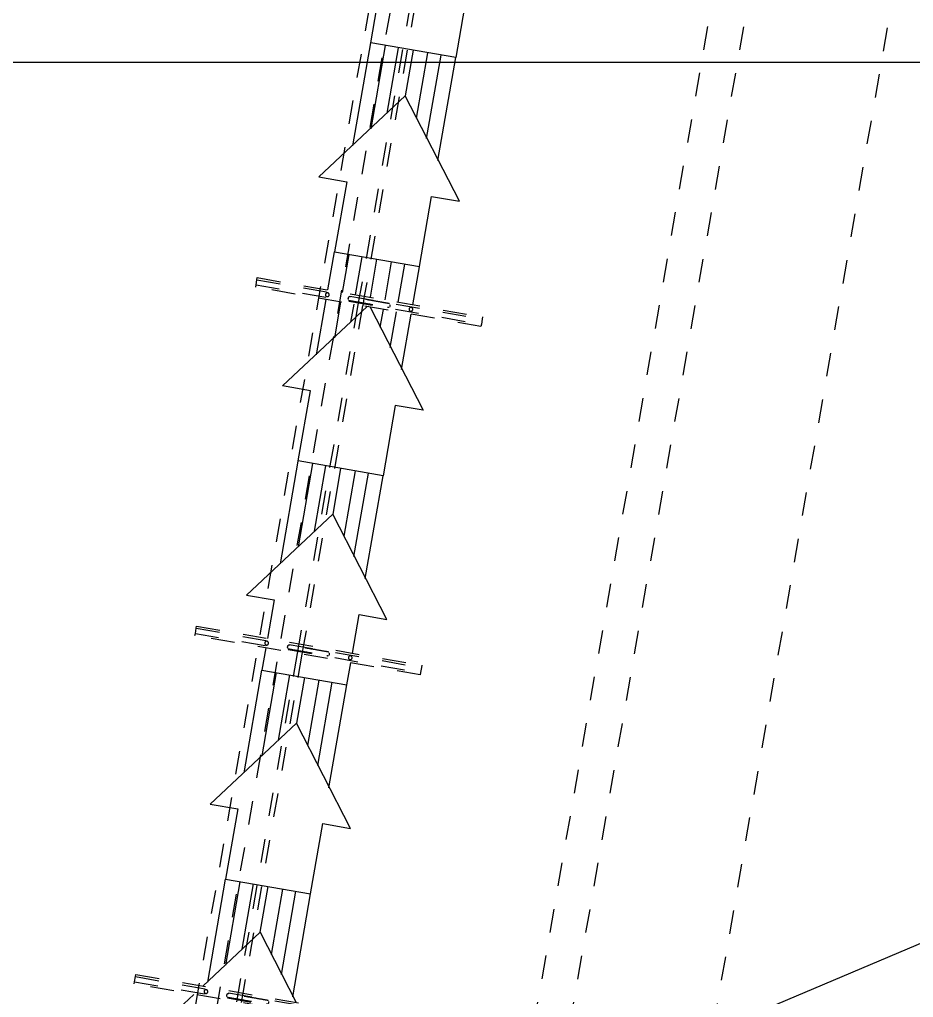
# Model space of a CAD drawing. Header units: metres. Extents: x 2 to 65, y 3 to 557.
# Drawn here: x 50.473 to 54.264, y 522.35 to 526.497 of the extents above; entities that cross this region are included whole.
import ezdxf

# ---------------------------------------------------------------- set-up
doc = ezdxf.new("R2010")
doc.units = ezdxf.units.M
doc.linetypes.add('JacobsDash', pattern=[0.0045, 0.003, -0.0015])
doc.layers.get('Defpoints').update_dxf_attribs({"color": 41})
for name, color, linetype, lineweight in [('A-ANNO-DIMS', 7, 'Continuous', 9), ('A-DETL', 7, 'Continuous', 13), ('A-GENM', 7, 'Continuous', 35), ('G-ANNO-TEXT', 7, 'Continuous', 9), ('S-BEAM', 7, 'Continuous', 50), ('S-BEAM-HDLN', 7, 'JacobsDash', 18)]:
    doc.layers.add(name, color=color, linetype=linetype, lineweight=lineweight)
doc.styles.add('Arial Narrow_5', font='ARIALN.TTF', dxfattribs={"height": 0.25})
doc.dimstyles.new('Dimension_Standard_O__mm__2', dxfattribs={"dimscale": 0.3048, "dimtxt": 0.255858, "dimasz": 0.82021, "dimexe": 0.787402, "dimexo": 0.492126, "dimgap": 0.492126, "dimtad": 1, "dimdec": 0, "dimlfac": 1000, "dimzin": 0, "dimdsep": 46, "dimtxsty": 'Arial Narrow_5', "dimsah": 1, "dimcen": 0.09, "dimaunit": 1, "dimadec": 4, "dimazin": 0, "dimtfac": 1, "dimtdec": 4, "dimtix": 1, "dimtmove": 2, "dimatfit": 3, "dimfxl": 1, "dimtvp": 1, "dimtfill": 1, "dimtolj": 1, "dimtzin": 0, "dimlwd": 18, "dimlwe": 18, "dimarcsym": 2})

# ---------------------------------------------------------------- blocks, each defined once
blk = doc.blocks.new('T2DPAA-T2D-C3S-SD-M2D-100010_250_dwg-40816791-DRG-2873251 - SERVICE SUPPORT GENERAL ARRANGEMENT PLAN')
at = {"color": 252, "lineweight": 18, "true_color": 0x888888}
for p, q in [((60.5021, -625.7772), (60.9433, -625.7383)), ((60.5917, -625.8328), (60.9489, -625.8013)), ((59.6056, -625.8562), (59.843, -625.8353)), ((59.8839, -625.8317), (60.0468, -625.8173)), ((59.8894, -625.8947), (60.0523, -625.8804)), ((60.6737, -625.8821), (60.9538, -625.8574)), ((58.709, -625.9352), (59.1503, -625.8964)), ((59.6952, -625.9118), (59.8485, -625.8983)), ((59.8943, -625.9508), (60.0573, -625.9364)), ((57.8125, -626.0143), (58.2537, -625.9754)), ((58.7986, -625.9909), (59.1558, -625.9594)), ((59.7771, -625.9611), (59.8534, -625.9544)), ((58.8806, -626.0401), (59.1608, -626.0154)), ((59.8998, -626.0138), (60.0628, -625.9994)), ((60.6848, -626.0081), (60.9649, -625.9834)), ((56.916, -626.0933), (57.3572, -626.0544)), ((57.9021, -626.0699), (58.2593, -626.0384)), ((60.6127, -626.0709), (60.9699, -626.0395)), ((57.9841, -626.1191), (58.2642, -626.0944)), ((59.7883, -626.0871), (59.8645, -626.0804)), ((59.9053, -626.0768), (60.0684, -626.0625)), ((60.5342, -626.1414), (60.9754, -626.1025)), ((57.0056, -626.1489), (57.3628, -626.1174)), ((58.8917, -626.1662), (59.1719, -626.1415)), ((59.7162, -626.15), (59.8694, -626.1365)), ((59.9102, -626.1329), (60.0733, -626.1185)), ((57.0876, -626.1981), (57.3677, -626.1734)), ((59.9157, -626.1959), (60.0789, -626.1815)), ((57.9952, -626.2452), (58.2753, -626.2205)), ((58.8196, -626.229), (59.1768, -626.1975)), ((59.6377, -626.2204), (59.8749, -626.1995)), ((57.1772, -626.2538), (56.929, -626.4778)), ((58.7411, -626.2994), (59.1824, -626.2605)), ((57.0987, -626.3242), (57.3788, -626.2995)), ((57.9231, -626.308), (58.2803, -626.2765)), ((57.8446, -626.3784), (58.2858, -626.3396)), ((57.0266, -626.387), (57.3838, -626.3555)), ((56.9481, -626.4575), (57.3893, -626.4186))]:
    blk.add_line(p, q, dxfattribs=at)
at = {"color": 252, "lineweight": 18, "true_color": 0x888888, "flags": 128}
for points in [[(61.3735, -626.1171), (61.2871, -626.195), (61.2766, -626.0759), (60.9755, -626.1025), (60.9434, -625.7383), (61.2445, -625.7118), (61.234, -625.5927), (61.333, -625.6545)], [(60.9594, -625.9204), (60.7633, -625.9377), (60.3375, -625.6717), (60.348, -625.7908), (60.0469, -625.8173), (60.079, -626.1815), (60.3801, -626.155), (60.3906, -626.274), (60.7633, -625.9377)], [(59.8595, -626.0233), (59.4941, -626.353), (59.4836, -626.234), (59.1824, -626.2605), (59.1503, -625.8963), (59.4515, -625.8698), (59.441, -625.7507), (59.8584, -626.0115)], [(59.1663, -626.0784), (58.9702, -626.0957), (58.5445, -625.8298), (58.555, -625.9488), (58.3897, -625.9634)], [(58.2698, -626.1575), (58.0737, -626.1747), (57.6479, -625.9088), (57.6584, -626.0278), (57.3573, -626.0544), (57.3894, -626.4186), (57.6905, -626.392), (57.701, -626.5111), (58.0737, -626.1747)], [(58.3489, -625.967), (58.2538, -625.9754), (58.2859, -626.3395), (58.3807, -626.3312)], [(56.8908, -626.5122), (56.8045, -626.5901), (56.794, -626.471), (56.4929, -626.4976), (56.4608, -626.1334), (56.7619, -626.1069), (56.7514, -625.9878), (56.8504, -626.0496)], [(56.8939, -626.0768), (57.1772, -626.2538), (57.3733, -626.2365)], [(58.4216, -626.3276), (58.5871, -626.313), (58.5976, -626.4321), (58.9702, -626.0957)]]:
    blk.add_lwpolyline(points, dxfattribs=at)
blk = doc.blocks.new('T2DPAA-T2D-PWC-SD-M2D-100001_ProposedDrainage_rvt-1-DRG-2873251 - SERVICE SUPPORT GENERAL ARRANGEMENT PLAN')
at = {"color": 252, "lineweight": 18, "true_color": 0x888888, "rotation": 75.11694444444437}
blk.add_blockref('T2DPAA-T2D-C3S-SD-M2D-100010_250_dwg-40816791-DRG-2873251 - SERVICE SUPPORT GENERAL ARRANGEMENT PLAN', (-1731.0833, 628.2185), dxfattribs=at)
blk = doc.blocks.new('11_GEN_BR08_Utilities_Support - 11_GEN_8x100 COMMS-9336882-DRG-2873251 - SERVICE SUPPORT GENERAL ARRANGEMENT PLAN')
at = {"layer": 'A-GENM', "linetype": 'JacobsDash', "lineweight": 9}
for p, q in [((-0.485, 0.011), (-0.485, 0.0205)), ((-0.485, 0.0205), (0.485, 0.0205)), ((-0.485, -0.011), (-0.485, 0.011)), ((-0.485, 0.011), (0.485, 0.011)), ((0.485, 0.0205), (0.485, 0.011)), ((0.485, 0.011), (0.485, -0.011)), ((-0.485, -0.0205), (-0.485, -0.011)), ((-0.485, -0.011), (0.485, -0.011)), ((0.485, -0.0205), (-0.485, -0.0205)), ((0.485, -0.011), (0.485, -0.0205))]:
    blk.add_line(p, q, dxfattribs=at)
at = {"layer": 'A-GENM', "linetype": 'JacobsDash', "lineweight": 9, "flags": 128}
for points in [[(0.083, 0.008), (0.0829, 0.008), (0.0827, 0.008), (0.0824, 0.008), (0.0819, 0.008), (0.0813, 0.008), (0.0806, 0.008), (0.0798, 0.008), (0.0788, 0.008), (0.0777, 0.008), (0.0764, 0.008), (0.0751, 0.008), (0.0736, 0.008), (0.072, 0.008), (0.0703, 0.008), (0.0685, 0.008), (0.0666, 0.008), (0.0645, 0.008), (0.0624, 0.008), (0.0602, 0.008), (0.0578, 0.008), (0.0554, 0.008), (0.0529, 0.008), (0.0503, 0.008), (0.0476, 0.008), (0.0448, 0.008), (0.042, 0.008), (0.0391, 0.008), (0.0362, 0.008), (0.0331, 0.008), (0.0301, 0.008), (0.027, 0.008), (0.0238, 0.008), (0.0206, 0.008), (0.0174, 0.008), (0.0141, 0.008), (0.0108, 0.008), (0.0075, 0.008), (0.0042, 0.008), (0.0009, 0.008), (-0.0024, 0.008), (-0.0057, 0.008), (-0.009, 0.008), (-0.0123, 0.008), (-0.0156, 0.008), (-0.0189, 0.008), (-0.0221, 0.008), (-0.0253, 0.008), (-0.0284, 0.008), (-0.0315, 0.008), (-0.0345, 0.008), (-0.0375, 0.008), (-0.0405, 0.008), (-0.0433, 0.008), (-0.0461, 0.008), (-0.0488, 0.008), (-0.0515, 0.008), (-0.0541, 0.008), (-0.0565, 0.008), (-0.0589, 0.008), (-0.0612, 0.008), (-0.0634, 0.008), (-0.0655, 0.008), (-0.0675, 0.008), (-0.0694, 0.008), (-0.0711, 0.008), (-0.0728, 0.008), (-0.0743, 0.008), (-0.0757, 0.008), (-0.077, 0.008), (-0.0782, 0.008), (-0.0793, 0.008), (-0.0802, 0.008), (-0.081, 0.008), (-0.0816, 0.008), (-0.0822, 0.008), (-0.0826, 0.008), (-0.0828, 0.008), (-0.083, 0.008), (-0.083, 0.008)], [(-0.083, -0.008), (-0.0829, -0.008), (-0.0827, -0.008), (-0.0824, -0.008), (-0.0819, -0.008), (-0.0813, -0.008), (-0.0806, -0.008), (-0.0798, -0.008), (-0.0788, -0.008), (-0.0777, -0.008), (-0.0764, -0.008), (-0.0751, -0.008), (-0.0736, -0.008), (-0.072, -0.008), (-0.0703, -0.008), (-0.0685, -0.008), (-0.0666, -0.008), (-0.0645, -0.008), (-0.0624, -0.008), (-0.0602, -0.008), (-0.0578, -0.008), (-0.0554, -0.008), (-0.0529, -0.008), (-0.0503, -0.008), (-0.0476, -0.008), (-0.0448, -0.008), (-0.042, -0.008), (-0.0391, -0.008), (-0.0362, -0.008), (-0.0331, -0.008), (-0.0301, -0.008), (-0.027, -0.008), (-0.0238, -0.008), (-0.0206, -0.008), (-0.0174, -0.008), (-0.0141, -0.008), (-0.0108, -0.008), (-0.0075, -0.008), (-0.0042, -0.008), (-0.0009, -0.008), (0.0024, -0.008), (0.0057, -0.008), (0.009, -0.008), (0.0123, -0.008), (0.0156, -0.008), (0.0189, -0.008), (0.0221, -0.008), (0.0253, -0.008), (0.0284, -0.008), (0.0315, -0.008), (0.0345, -0.008), (0.0375, -0.008), (0.0405, -0.008), (0.0433, -0.008), (0.0461, -0.008), (0.0488, -0.008), (0.0515, -0.008), (0.0541, -0.008), (0.0565, -0.008), (0.0589, -0.008), (0.0612, -0.008), (0.0634, -0.008), (0.0655, -0.008), (0.0675, -0.008), (0.0694, -0.008), (0.0711, -0.008), (0.0728, -0.008), (0.0743, -0.008), (0.0757, -0.008), (0.077, -0.008), (0.0782, -0.008), (0.0793, -0.008), (0.0802, -0.008), (0.081, -0.008), (0.0816, -0.008), (0.0822, -0.008), (0.0826, -0.008), (0.0828, -0.008), (0.083, -0.008), (0.083, -0.008)]]:
    blk.add_lwpolyline(points, dxfattribs=at)
at = {"layer": 'A-GENM', "linetype": 'JacobsDash', "lineweight": 9}
for centre, start, end in [((-0.18, 0), 90, 270), ((-0.18, 0), 270, 90), ((-0.083, 0), 150, 180), ((-0.083, 0), 180, 210), ((-0.083, 0), 75, 135), ((0.083, 0), 60, 99.6119), ((0.083, 0), 0, 30), ((0.083, 0), 330, 0), ((0.18, 0), 90, 270), ((0.18, 0), 270, 90), ((-0.083, 0), 240, 279.6119), ((0.083, 0), 255, 300)]:
    blk.add_arc(centre, 0.008, start, end, dxfattribs=at)
blk = doc.blocks.new('11_GEN_BR08_Utilities_Support - 11_GEN_8x100 COMMS-9336862-DRG-2873251 - SERVICE SUPPORT GENERAL ARRANGEMENT PLAN')
at = {"layer": 'A-GENM', "linetype": 'JacobsDash', "lineweight": 9}
for p, q in [((-0.485, 0.011), (-0.485, 0.0205)), ((-0.485, 0.0205), (0.485, 0.0205)), ((-0.485, -0.011), (-0.485, 0.011)), ((-0.485, 0.011), (0.485, 0.011)), ((0.485, 0.0205), (0.485, 0.011)), ((0.485, 0.011), (0.485, -0.011)), ((-0.485, -0.0205), (-0.485, -0.011)), ((-0.485, -0.011), (0.485, -0.011)), ((0.485, -0.0205), (-0.485, -0.0205)), ((0.485, -0.011), (0.485, -0.0205))]:
    blk.add_line(p, q, dxfattribs=at)
at = {"layer": 'A-GENM', "linetype": 'JacobsDash', "lineweight": 9, "flags": 128}
for points in [[(0.083, 0.008), (0.0829, 0.008), (0.0827, 0.008), (0.0824, 0.008), (0.0819, 0.008), (0.0813, 0.008), (0.0806, 0.008), (0.0798, 0.008), (0.0788, 0.008), (0.0777, 0.008), (0.0764, 0.008), (0.0751, 0.008), (0.0736, 0.008), (0.072, 0.008), (0.0703, 0.008), (0.0685, 0.008), (0.0666, 0.008), (0.0645, 0.008), (0.0624, 0.008), (0.0602, 0.008), (0.0578, 0.008), (0.0554, 0.008), (0.0529, 0.008), (0.0503, 0.008), (0.0476, 0.008), (0.0448, 0.008), (0.042, 0.008), (0.0391, 0.008), (0.0362, 0.008), (0.0331, 0.008), (0.0301, 0.008), (0.027, 0.008), (0.0238, 0.008), (0.0206, 0.008), (0.0174, 0.008), (0.0141, 0.008), (0.0108, 0.008), (0.0075, 0.008), (0.0042, 0.008), (0.0009, 0.008), (-0.0024, 0.008), (-0.0057, 0.008), (-0.009, 0.008), (-0.0123, 0.008), (-0.0156, 0.008), (-0.0189, 0.008), (-0.0221, 0.008), (-0.0253, 0.008), (-0.0284, 0.008), (-0.0315, 0.008), (-0.0345, 0.008), (-0.0375, 0.008), (-0.0405, 0.008), (-0.0433, 0.008), (-0.0461, 0.008), (-0.0488, 0.008), (-0.0515, 0.008), (-0.0541, 0.008), (-0.0565, 0.008), (-0.0589, 0.008), (-0.0612, 0.008), (-0.0634, 0.008), (-0.0655, 0.008), (-0.0675, 0.008), (-0.0694, 0.008), (-0.0711, 0.008), (-0.0728, 0.008), (-0.0743, 0.008), (-0.0757, 0.008), (-0.077, 0.008), (-0.0782, 0.008), (-0.0793, 0.008), (-0.0802, 0.008), (-0.081, 0.008), (-0.0816, 0.008), (-0.0822, 0.008), (-0.0826, 0.008), (-0.0828, 0.008), (-0.083, 0.008), (-0.083, 0.008)], [(-0.083, -0.008), (-0.0829, -0.008), (-0.0827, -0.008), (-0.0824, -0.008), (-0.0819, -0.008), (-0.0813, -0.008), (-0.0806, -0.008), (-0.0798, -0.008), (-0.0788, -0.008), (-0.0777, -0.008), (-0.0764, -0.008), (-0.0751, -0.008), (-0.0736, -0.008), (-0.072, -0.008), (-0.0703, -0.008), (-0.0685, -0.008), (-0.0666, -0.008), (-0.0645, -0.008), (-0.0624, -0.008), (-0.0602, -0.008), (-0.0578, -0.008), (-0.0554, -0.008), (-0.0529, -0.008), (-0.0503, -0.008), (-0.0476, -0.008), (-0.0448, -0.008), (-0.042, -0.008), (-0.0391, -0.008), (-0.0362, -0.008), (-0.0331, -0.008), (-0.0301, -0.008), (-0.027, -0.008), (-0.0238, -0.008), (-0.0206, -0.008), (-0.0174, -0.008), (-0.0141, -0.008), (-0.0108, -0.008), (-0.0075, -0.008), (-0.0042, -0.008), (-0.0009, -0.008), (0.0024, -0.008), (0.0057, -0.008), (0.009, -0.008), (0.0123, -0.008), (0.0156, -0.008), (0.0189, -0.008), (0.0221, -0.008), (0.0253, -0.008), (0.0284, -0.008), (0.0315, -0.008), (0.0345, -0.008), (0.0375, -0.008), (0.0405, -0.008), (0.0433, -0.008), (0.0461, -0.008), (0.0488, -0.008), (0.0515, -0.008), (0.0541, -0.008), (0.0565, -0.008), (0.0589, -0.008), (0.0612, -0.008), (0.0634, -0.008), (0.0655, -0.008), (0.0675, -0.008), (0.0694, -0.008), (0.0711, -0.008), (0.0728, -0.008), (0.0743, -0.008), (0.0757, -0.008), (0.077, -0.008), (0.0782, -0.008), (0.0793, -0.008), (0.0802, -0.008), (0.081, -0.008), (0.0816, -0.008), (0.0822, -0.008), (0.0826, -0.008), (0.0828, -0.008), (0.083, -0.008), (0.083, -0.008)]]:
    blk.add_lwpolyline(points, dxfattribs=at)
at = {"layer": 'A-GENM', "linetype": 'JacobsDash', "lineweight": 9}
for centre, start, end in [((-0.18, 0), 90, 270), ((-0.18, 0), 270, 90), ((-0.083, 0), 150, 180), ((-0.083, 0), 180, 210), ((-0.083, 0), 75, 135), ((0.083, 0), 60, 99.6119), ((0.083, 0), 0, 30), ((0.083, 0), 330, 0), ((0.18, 0), 90, 270), ((0.18, 0), 270, 90), ((-0.083, 0), 240, 279.6119), ((0.083, 0), 255, 300)]:
    blk.add_arc(centre, 0.008, start, end, dxfattribs=at)
blk = doc.blocks.new('11_GEN_BR08_Utilities_Support - 11_GEN_8x100 COMMS-9336839-DRG-2873251 - SERVICE SUPPORT GENERAL ARRANGEMENT PLAN')
at = {"layer": 'A-GENM', "linetype": 'JacobsDash', "lineweight": 9}
for p, q in [((-0.485, 0.011), (-0.485, 0.0205)), ((-0.485, 0.0205), (0.485, 0.0205)), ((-0.485, -0.011), (-0.485, 0.011)), ((-0.485, 0.011), (0.485, 0.011)), ((0.485, 0.0205), (0.485, 0.011)), ((0.485, 0.011), (0.485, -0.011)), ((-0.485, -0.0205), (-0.485, -0.011)), ((-0.485, -0.011), (0.485, -0.011)), ((0.485, -0.0205), (-0.485, -0.0205)), ((0.485, -0.011), (0.485, -0.0205))]:
    blk.add_line(p, q, dxfattribs=at)
at = {"layer": 'A-GENM', "linetype": 'JacobsDash', "lineweight": 9, "flags": 128}
for points in [[(0.083, 0.008), (0.0829, 0.008), (0.0827, 0.008), (0.0824, 0.008), (0.0819, 0.008), (0.0813, 0.008), (0.0806, 0.008), (0.0798, 0.008), (0.0788, 0.008), (0.0777, 0.008), (0.0764, 0.008), (0.0751, 0.008), (0.0736, 0.008), (0.072, 0.008), (0.0703, 0.008), (0.0685, 0.008), (0.0666, 0.008), (0.0645, 0.008), (0.0624, 0.008), (0.0602, 0.008), (0.0578, 0.008), (0.0554, 0.008), (0.0529, 0.008), (0.0503, 0.008), (0.0476, 0.008), (0.0448, 0.008), (0.042, 0.008), (0.0391, 0.008), (0.0362, 0.008), (0.0331, 0.008), (0.0301, 0.008), (0.027, 0.008), (0.0238, 0.008), (0.0206, 0.008), (0.0174, 0.008), (0.0141, 0.008), (0.0108, 0.008), (0.0075, 0.008), (0.0042, 0.008), (0.0009, 0.008), (-0.0024, 0.008), (-0.0057, 0.008), (-0.009, 0.008), (-0.0123, 0.008), (-0.0156, 0.008), (-0.0189, 0.008), (-0.0221, 0.008), (-0.0253, 0.008), (-0.0284, 0.008), (-0.0315, 0.008), (-0.0345, 0.008), (-0.0375, 0.008), (-0.0405, 0.008), (-0.0433, 0.008), (-0.0461, 0.008), (-0.0488, 0.008), (-0.0515, 0.008), (-0.0541, 0.008), (-0.0565, 0.008), (-0.0589, 0.008), (-0.0612, 0.008), (-0.0634, 0.008), (-0.0655, 0.008), (-0.0675, 0.008), (-0.0694, 0.008), (-0.0711, 0.008), (-0.0728, 0.008), (-0.0743, 0.008), (-0.0757, 0.008), (-0.077, 0.008), (-0.0782, 0.008), (-0.0793, 0.008), (-0.0802, 0.008), (-0.081, 0.008), (-0.0816, 0.008), (-0.0822, 0.008), (-0.0826, 0.008), (-0.0828, 0.008), (-0.083, 0.008), (-0.083, 0.008)], [(-0.083, -0.008), (-0.0829, -0.008), (-0.0827, -0.008), (-0.0824, -0.008), (-0.0819, -0.008), (-0.0813, -0.008), (-0.0806, -0.008), (-0.0798, -0.008), (-0.0788, -0.008), (-0.0777, -0.008), (-0.0764, -0.008), (-0.0751, -0.008), (-0.0736, -0.008), (-0.072, -0.008), (-0.0703, -0.008), (-0.0685, -0.008), (-0.0666, -0.008), (-0.0645, -0.008), (-0.0624, -0.008), (-0.0602, -0.008), (-0.0578, -0.008), (-0.0554, -0.008), (-0.0529, -0.008), (-0.0503, -0.008), (-0.0476, -0.008), (-0.0448, -0.008), (-0.042, -0.008), (-0.0391, -0.008), (-0.0362, -0.008), (-0.0331, -0.008), (-0.0301, -0.008), (-0.027, -0.008), (-0.0238, -0.008), (-0.0206, -0.008), (-0.0174, -0.008), (-0.0141, -0.008), (-0.0108, -0.008), (-0.0075, -0.008), (-0.0042, -0.008), (-0.0009, -0.008), (0.0024, -0.008), (0.0057, -0.008), (0.009, -0.008), (0.0123, -0.008), (0.0156, -0.008), (0.0189, -0.008), (0.0221, -0.008), (0.0253, -0.008), (0.0284, -0.008), (0.0315, -0.008), (0.0345, -0.008), (0.0375, -0.008), (0.0405, -0.008), (0.0433, -0.008), (0.0461, -0.008), (0.0488, -0.008), (0.0515, -0.008), (0.0541, -0.008), (0.0565, -0.008), (0.0589, -0.008), (0.0612, -0.008), (0.0634, -0.008), (0.0655, -0.008), (0.0675, -0.008), (0.0694, -0.008), (0.0711, -0.008), (0.0728, -0.008), (0.0743, -0.008), (0.0757, -0.008), (0.077, -0.008), (0.0782, -0.008), (0.0793, -0.008), (0.0802, -0.008), (0.081, -0.008), (0.0816, -0.008), (0.0822, -0.008), (0.0826, -0.008), (0.0828, -0.008), (0.083, -0.008), (0.083, -0.008)]]:
    blk.add_lwpolyline(points, dxfattribs=at)
at = {"layer": 'A-GENM', "linetype": 'JacobsDash', "lineweight": 9}
for centre, start, end in [((-0.18, 0), 90, 270), ((-0.18, 0), 270, 90), ((-0.083, 0), 150, 180), ((-0.083, 0), 180, 210), ((-0.083, 0), 75, 135), ((0.083, 0), 60, 99.6119), ((0.083, 0), 0, 30), ((0.083, 0), 330, 0), ((0.18, 0), 90, 270), ((0.18, 0), 270, 90), ((-0.083, 0), 240, 279.6119), ((0.083, 0), 255, 300)]:
    blk.add_arc(centre, 0.008, start, end, dxfattribs=at)
blk = doc.blocks.new('06_SFR_GCT_Girder_SuperT_BR08Edge_CS - Super T - 1815-6271143-DRG-2873251 - SERVICE SUPPORT GENERAL ARRANGEMENT PLAN')
at = {"layer": 'S-BEAM', "color": 252, "linetype": 'JacobsDash', "lineweight": 9, "true_color": 0x888888}
for p, q in [((-1110.4809, 526.7644), (-1110.7314, 525.327)), ((-1110.7384, 525.2866), (-1110.9888, 523.8493)), ((-1110.9958, 523.8089), (-1111.2463, 522.3715))]:
    blk.add_line(p, q, dxfattribs=at)
at = {"layer": 'S-BEAM-HDLN', "color": 252, "lineweight": 9, "true_color": 0x888888}
for p, q in [((-1110.7314, 525.3269), (-1110.7384, 525.2866)), ((-1110.9888, 523.8492), (-1110.9958, 523.8089)), ((-1111.2463, 522.3715), (-1111.2533, 522.3312))]:
    blk.add_line(p, q, dxfattribs=at)
blk = doc.blocks.new('06_SFR_GCT_Girder_SuperT_BR08Edge_CS - Super T - 1815-6255747-DRG-2873251 - SERVICE SUPPORT GENERAL ARRANGEMENT PLAN')
at = {"layer": 'S-BEAM', "color": 252, "linetype": 'JacobsDash', "lineweight": 9, "true_color": 0x888888}
for p, q in [((-1105.3354, 544.5889), (-1111.5078, 509.1606)), ((-1110.461, 526.7609), (-1110.7114, 525.3235)), ((-1110.7185, 525.2831), (-1110.9689, 523.8458)), ((-1110.9759, 523.8054), (-1111.2263, 522.3681))]:
    blk.add_line(p, q, dxfattribs=at)
at = {"layer": 'S-BEAM-HDLN', "color": 252, "lineweight": 9, "true_color": 0x888888}
for p, q in [((-1110.7114, 525.3234), (-1110.7184, 525.2831)), ((-1110.9689, 523.8457), (-1110.9759, 523.8055)), ((-1111.2263, 522.368), (-1111.2334, 522.3277))]:
    blk.add_line(p, q, dxfattribs=at)
blk = doc.blocks.new('DIMBLOCK17-DRG-2873251 - SERVICE SUPPORT GENERAL ARRANGEMENT PLAN')
at = {"layer": 'A-ANNO-DIMS', "color": 0, "lineweight": 18, "transparency": 16777216}
for p, q in [((52.4175, 543.3015), (51.8174, 543.4061)), ((52.0109, 543.1186), (49.0848, 526.3229)), ((46.4081, 510.9588), (48.6603, 523.8862)), ((46.7289, 510.6492), (46.1288, 510.7537))]:
    blk.add_line(p, q, dxfattribs=at)
at = {"layer": 'A-ANNO-DIMS', "color": 0, "transparency": 16777216}
for points in [[(51.9699, 543.1258), (52.052, 543.1115), (52.0538, 543.3649)], [(46.3671, 510.966), (46.4492, 510.9517), (46.3652, 510.7125)]]:
    blk.add_solid(points, dxfattribs=at)
at = {"layer": 'Defpoints', "color": 0, "transparency": 16777216}
for p in [(52.5652, 543.2758), (46.3652, 510.7125), (46.8766, 510.6234)]:
    blk.add_point(p, dxfattribs=at)
at = {"layer": 'A-ANNO-DIMS', "color": 0, "lineweight": 18, "transparency": 16777216, "insert": (48.1802, 523.887), "char_height": 0.25, "width": 2.636553, "attachment_point": 1, "rotation": 80.1173, "line_spacing_factor": 0.974696, "style": 'Arial Narrow_5', "bg_fill": 3, "box_fill_scale": 1.1, "bg_fill_color": 256, "bg_fill_true_color": 13158600, "bg_fill_transparency": 0}
blk.add_mtext('\\A1;2000 MAX CTRS', dxfattribs=at)

msp = doc.modelspace()

# ---------------------------------------------------------------- linework, layer by layer
at = {"layer": 'A-DETL', "color": 8, "linetype": 'JacobsDash', "lineweight": 18, "true_color": 0x808080}
for p, q in [((56.412, 543.8065), (50.5351, 510.0746)), ((56.5639, 543.8054), (50.6734, 509.9947))]:
    msp.add_line(p, q, dxfattribs=at)
at = {"layer": 'A-DETL', "color": 1, "linetype": 'JacobsDash', "true_color": 0xff0000}
for p, q in [((53.2598, 534.0344), (49.0442, 509.8374)), ((53.3485, 534.0189), (49.1216, 509.7572))]:
    msp.add_line(p, q, dxfattribs=at)
at = {"layer": 'G-ANNO-TEXT'}
for p, q in [((47.9325, 526.317), (57.5253, 526.317)), ((47.6696, 519.7802), (55.3816, 523.0386))]:
    msp.add_line(p, q, dxfattribs=at)

# ---------------------------------------------------------------- block references
at = {"color": 252, "lineweight": 5, "true_color": 0x888888}
msp.add_blockref('T2DPAA-T2D-PWC-SD-M2D-100001_ProposedDrainage_rvt-1-DRG-2873251 - SERVICE SUPPORT GENERAL ARRANGEMENT PLAN', (1162.6465, 0), dxfattribs=at)
at = {"layer": 'A-GENM', "linetype": 'JacobsDash', "lineweight": 9, "rotation": 350.1172754134132}
for name, p in [('11_GEN_BR08_Utilities_Support - 11_GEN_8x100 COMMS-9336882-DRG-2873251 - SERVICE SUPPORT GENERAL ARRANGEMENT PLAN', (51.9555, 525.2991)), ('11_GEN_BR08_Utilities_Support - 11_GEN_8x100 COMMS-9336862-DRG-2873251 - SERVICE SUPPORT GENERAL ARRANGEMENT PLAN', (51.6981, 523.8214)), ('11_GEN_BR08_Utilities_Support - 11_GEN_8x100 COMMS-9336839-DRG-2873251 - SERVICE SUPPORT GENERAL ARRANGEMENT PLAN', (51.4406, 522.3437))]:
    msp.add_blockref(name, p, dxfattribs=at)
at = {"layer": 'S-BEAM-HDLN', "color": 252, "lineweight": 9, "true_color": 0x888888}
for name in ['06_SFR_GCT_Girder_SuperT_BR08Edge_CS - Super T - 1815-6271143-DRG-2873251 - SERVICE SUPPORT GENERAL ARRANGEMENT PLAN', '06_SFR_GCT_Girder_SuperT_BR08Edge_CS - Super T - 1815-6255747-DRG-2873251 - SERVICE SUPPORT GENERAL ARRANGEMENT PLAN']:
    msp.add_blockref(name, (1162.6465, 0), dxfattribs=at)

# ---------------------------------------------------------------- next in the draw order: dimensions: what is measured, and where the dimension line sits
at = {"layer": 'A-ANNO-DIMS', "lineweight": 18}
dim = msp.add_linear_dim(base=(46.3652, 510.7125), p1=(52.5652, 543.2758), p2=(46.8766, 510.6234), angle=80.1173, text='2000 MAX CTRS', dimstyle='Dimension_Standard_O__mm__2', override={"dimpost": '<>', "dimfxl": 33.144202}, dxfattribs=at)
dim.commit()
dim.dimension.update_dxf_attribs({"geometry": 'DIMBLOCK17-DRG-2873251 - SERVICE SUPPORT GENERAL ARRANGEMENT PLAN', "text_midpoint": (48.5707, 525.1571), "dimtype": 160, "text_rotation": 80.1173})

doc.saveas('drawing.dxf')
